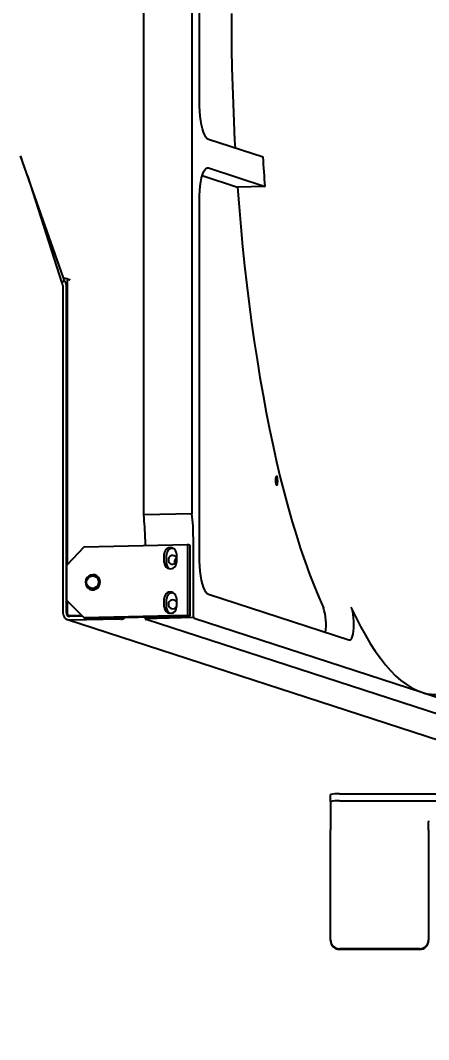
# Model space of a CAD drawing. Header units: inches. Extents: x -347369 to -260369, y 119522 to 149869.
# Drawn here: x -322787 to -322559, y 136700 to 137271 of the extents above; entities that cross this region are included whole.
import ezdxf

# ---------------------------------------------------------------- set-up
doc = ezdxf.new("R2010")
doc.units = ezdxf.units.IN
doc.header["$LTSCALE"] = 300
doc.layers.add('MACCHINA', color=40, linetype='Continuous')
doc.layers.add('QUOTE', color=7, linetype='Continuous')
doc.styles.get("Standard").update_dxf_attribs({"font": 'romans.shx'})
doc.dimstyles.new('sc1a100', dxfattribs={"dimscale": 100, "dimtxt": 3, "dimasz": 3, "dimexe": 0, "dimexo": 0, "dimgap": 1, "dimtad": 1, "dimzin": 12, "dimdsep": 46, "dimtxsty": 'Standard', "dimblk": 'CLOSEDBLANK', "dimcen": 1, "dimclrd": 253, "dimclre": 253, "dimclrt": 2, "dimadec": 0, "dimazin": 3, "dimtfac": 1, "dimtmove": 0, "dimatfit": 1, "dimldrblk": 'CLOSEDBLANK', "dimfxl": 1, "dimtolj": 1, "dimtzin": 0, "dimarcsym": 0})

# ---------------------------------------------------------------- blocks, each defined once
blk = doc.blocks.new('_ClosedBlank')
at = {"color": 0, "linetype": 'ByBlock', "lineweight": -2}
for p, q in [((-1, 0.1667), (0, 0)), ((-1, 0.1667), (-1, -0.1667)), ((0, 0), (-1, -0.1667))]:
    blk.add_line(p, q, dxfattribs=at)
blk = doc.blocks.new('*D28')
at = {"layer": 'Defpoints', "color": 0, "transparency": 16777216}
for p in [(-322483.62, 140399.66), (-321493.68, 139989.61), (-324251.39, 137231.89), (-323921.75, 136508.74), (-322483.62, 136499.66)]:
    blk.add_point(p, dxfattribs=at)
at = {"layer": 'QUOTE', "color": 253, "lineweight": -2, "transparency": 16777216}
for p, q in [((-324251.39, 137231.89), (-324517.44, 136965.84)), ((-322483.62, 136499.66), (-322483.62, 136123.4))]:
    blk.add_line(p, q, dxfattribs=at)
blk.add_arc((-322483.62, 138999.66), 2876.26, 230.97879, 264.02121, dxfattribs=at)
at = {"layer": 'QUOTE', "color": 253, "lineweight": -2, "transparency": 16777216, "xscale": 300, "yscale": 300, "zscale": 300}
for p, rotation in [((-324517.44, 136965.84), 137.9893954922992), ((-322483.62, 136123.4), 357.0106045077002)]:
    blk.add_blockref('_ClosedBlank', p, dxfattribs=dict(at, rotation=rotation))
at = {"layer": 'QUOTE', "color": 2, "transparency": 16777216, "insert": (-323488.65, 136573.31), "char_height": 300, "attachment_point": 5, "rotation": 337.5}
blk.add_mtext('\\A1;45°', dxfattribs=at)
blk = doc.blocks.new('*D38')
at = {"layer": 'Defpoints', "color": 0, "transparency": 16777216}
for p in [(-322483.62, 140399.66), (-323696.06, 139699.66), (-320318.56, 137749.66), (-322483.62, 136499.66), (-321507.47, 136317.71)]:
    blk.add_point(p, dxfattribs=at)
at = {"layer": 'QUOTE', "color": 253, "lineweight": -2, "transparency": 16777216}
for p, q in [((-320318.56, 137749.66), (-320011.93, 137572.62)), ((-322483.62, 136499.66), (-322483.62, 136145.58))]:
    blk.add_line(p, q, dxfattribs=at)
blk.add_arc((-322483.62, 138999.66), 2854.07, 276.02531, 323.97469, dxfattribs=at)
at = {"layer": 'QUOTE', "color": 253, "lineweight": -2, "transparency": 16777216, "xscale": 300, "yscale": 300, "zscale": 300}
for p, rotation in [((-320011.93, 137572.62), 56.98734634615995), ((-322483.62, 136145.58), 183.0126536538403)]:
    blk.add_blockref('_ClosedBlank', p, dxfattribs=dict(at, rotation=rotation))
at = {"layer": 'QUOTE', "color": 2, "transparency": 16777216, "insert": (-321181.59, 136744.46), "char_height": 300, "attachment_point": 5, "rotation": 30}
blk.add_mtext('\\A1;60°', dxfattribs=at)
blk = doc.blocks.new('A$Cad528b1c')
at = {"layer": 'MACCHINA'}
for p, q in [((-234.69, -2006.01), (-234.69, -1377.56)), ((-207.65, -1560.68), (-207.65, -2005.38)), ((-203.51, -1774.03), (-203.51, -1560.63)), ((-167.71, -1805.6), (-198.33, -1795.64)), ((-279.71, -1873.17), (-303.81, -1804.68)), ((-303.81, -1804.68), (-303.78, -1804.68)), ((-299.81, -1816.05), (-280.56, -1876.12)), ((-201.87, -1815.81), (-182.09, -1822.25)), ((-198.33, -1811.58), (-166.63, -1821.89)), ((-166.63, -1821.89), (-182.09, -1822.25)), ((-203.51, -2029.05), (-203.51, -1829.82)), ((-279.19, -1874.68), (-279.67, -1873.2)), ((-279.19, -1874.68), (-280.56, -1876.12)), ((-279.99, -1877.52), (-279.99, -2060.99)), ((-278.06, -2060.94), (-278.06, -1877.47)), ((-276.09, -1874.33), (-277.53, -1874.37)), ((-277.53, -1874.37), (-277.53, -2033.96)), ((-277.18, -1873.95), (-276.47, -1874.14)), ((-276.76, -1874.05), (-276.09, -1874.03)), ((-276.24, -1874.22), (-276.76, -1874.05)), ((-276.24, -1874.22), (-276.09, -1874.21)), ((-276.09, -1874.03), (-276.09, -1874.33)), ((-207.65, -2005.38), (-234.69, -2006.01)), ((-233.92, -2019.63), (-233.92, -2023.16)), ((-206.87, -2063.41), (-206.87, -2018.99)), ((-268.05, -2023.96), (-277.71, -2034.14)), ((-268.05, -2023.96), (-210.1, -2022.6)), ((-223.14, -2032.87), (-223.14, -2027.89)), ((-216.37, -2027.73), (-216.37, -2032.71)), ((-210.1, -2022.6), (-210.1, -2062.45)), ((-208.8, -2023.02), (-210.1, -2022.6)), ((-208.8, -2023.02), (-208.8, -2062.87)), ((-221.84, -2033.29), (-221.84, -2028.31)), ((-277.71, -2054.07), (-277.71, -2034.14)), ((-119.65, -2076.26), (-198.33, -2050.66)), ((-277.71, -2054.07), (-268.05, -2063.8)), ((-277.53, -2054.25), (-277.53, -2061.35)), ((-223.14, -2057.77), (-223.14, -2052.79)), ((-221.84, -2058.2), (-221.84, -2053.21)), ((-216.37, -2052.64), (-216.37, -2057.62)), ((-277.53, -2061.35), (-276.57, -2062.32)), ((-276.57, -2062.32), (-269.68, -2062.16)), ((-216.37, -2056.89), (-216.47, -2057.49)), ((-277.37, -2064.7), (-59.6, -2135.53)), ((-276.57, -2062.32), (-276.05, -2062.49)), ((-269.12, -2062.72), (-276.13, -2062.89)), ((-276.13, -2064.88), (-248.12, -2064.23)), ((-276.05, -2062.49), (-269.5, -2062.34)), ((-210.1, -2062.45), (-268.05, -2063.8)), ((-268.05, -2063.8), (-266.76, -2064.23)), ((-208.8, -2062.87), (-266.76, -2064.23)), ((-248.12, -2063.79), (-248.12, -2064.23)), ((-247.47, -2064.44), (-248.12, -2064.23)), ((-247.47, -2063.77), (-247.47, -2064.44)), ((-233.92, -2064.04), (-206.87, -2063.41)), ((-233.92, -2063.46), (-233.92, -2064.04)), ((-26.6, -2131.89), (-233.4, -2064.62)), ((-208.8, -2062.87), (-210.1, -2062.45)), ((-206.35, -2063.99), (-78.88, -2105.45)), ((-78.88, -2105.45), (-44.18, -2116.74)), ((-130, -2166.78), (-130, -2162.8)), ((-125, -2162.36), (-32, -2162.36)), ((-130, -2166.78), (-130, -2178.11)), ((-125, -2166.35), (-32, -2166.35)), ((-130, -2178.11), (-130, -2182.45)), ((-75, -2177.42), (-75, -2178.11)), ((-75, -2182.45), (-75, -2178.11)), ((-130, -2244.21), (-130, -2182.45)), ((-75, -2182.45), (-75, -2244.21)), ((-130, -2244.56), (-130, -2244.21)), ((-75, -2244.21), (-75, -2244.56)), ((-80, -2249.19), (-125, -2249.19)), ((-80, -2249.54), (-125, -2249.54))]:
    blk.add_line(p, q, dxfattribs=at)
at = {"layer": 'MACCHINA', "flags": 128}
for points in [[(-185.57, -1724.98), (-185.53, -1735.1), (-185.42, -1745.24), (-185.23, -1755.39), (-184.97, -1765.54), (-184.63, -1775.68), (-184.21, -1785.8), (-183.72, -1795.9), (-183.48, -1800.47)], [(-198.33, -1795.64), (-199.07, -1795.19), (-199.79, -1794.35), (-200.48, -1793.14), (-201.13, -1791.56), (-201.72, -1789.67), (-202.24, -1787.49), (-202.68, -1785.07), (-203.04, -1782.46), (-203.3, -1779.71), (-203.45, -1776.88), (-203.51, -1774.03)], [(-166.63, -1821.89), (-166.78, -1819.86), (-166.92, -1817.83), (-167.06, -1815.79), (-167.19, -1813.76), (-167.33, -1811.72), (-167.46, -1809.68), (-167.58, -1807.64), (-167.71, -1805.6)], [(-203.51, -1829.82), (-203.45, -1827), (-203.3, -1824.27), (-203.04, -1821.69), (-202.68, -1819.31), (-202.24, -1817.18), (-201.72, -1815.34), (-201.13, -1813.83), (-200.48, -1812.68), (-199.79, -1811.91), (-199.07, -1811.54), (-198.33, -1811.58)], [(-182.09, -1822.25), (-181.23, -1833.44), (-180.28, -1844.54), (-179.24, -1855.56), (-178.11, -1866.46), (-176.9, -1877.25), (-175.59, -1887.91), (-174.2, -1898.43), (-172.73, -1908.8), (-171.17, -1919), (-169.54, -1929.04), (-167.82, -1938.88), (-166.03, -1948.54), (-164.16, -1957.99), (-162.21, -1967.22), (-160.2, -1976.23), (-158.12, -1985.01), (-155.97, -1993.55), (-153.75, -2001.83), (-151.47, -2009.85), (-149.13, -2017.61), (-146.74, -2025.08), (-144.28, -2032.28), (-141.78, -2039.18), (-139.22, -2045.78), (-136.62, -2052.07), (-133.98, -2058.05)], [(-160.22, -1984.32), (-160.47, -1984.43), (-160.68, -1984.9), (-160.82, -1985.67), (-160.87, -1986.6), (-160.82, -1987.57), (-160.68, -1988.43), (-160.47, -1989.04), (-160.22, -1989.31), (-159.98, -1989.2), (-159.77, -1988.72), (-159.63, -1987.96), (-159.58, -1987.03), (-159.63, -1986.06), (-159.77, -1985.2), (-159.98, -1984.59), (-160.22, -1984.32)], [(-198.33, -2050.66), (-199.07, -2050.22), (-199.79, -2049.38), (-200.48, -2048.16), (-201.13, -2046.59), (-201.72, -2044.69), (-202.24, -2042.51), (-202.68, -2040.09), (-203.04, -2037.48), (-203.3, -2034.74), (-203.45, -2031.91), (-203.51, -2029.05)], [(-263.22, -2039.53), (-264.43, -2039.75), (-265.53, -2040.32), (-266.43, -2041.2), (-267.04, -2042.31), (-267.32, -2043.55), (-267.22, -2044.8), (-266.78, -2045.97), (-266.01, -2046.94), (-265, -2047.62), (-263.83, -2047.97), (-262.61, -2047.94), (-261.44, -2047.54), (-260.43, -2046.81), (-259.67, -2045.8), (-259.22, -2044.62), (-259.13, -2043.36), (-259.4, -2042.13), (-260.01, -2041.05), (-260.91, -2040.22), (-262.01, -2039.69), (-263.22, -2039.53)], [(-259.97, -2043.65), (-260.15, -2044.78), (-260.68, -2045.8), (-261.5, -2046.6), (-262.52, -2047.09), (-263.63, -2047.21), (-264.71, -2046.95), (-265.64, -2046.34), (-266.32, -2045.45), (-266.69, -2044.38), (-266.69, -2043.23), (-266.32, -2042.14), (-265.64, -2041.21), (-264.71, -2040.56), (-263.63, -2040.26), (-262.52, -2040.33), (-261.5, -2040.76), (-260.68, -2041.52), (-260.15, -2042.52), (-259.97, -2043.65)], [(-118.52, -2057.69), (-118.1, -2058.82), (-117.73, -2060.22), (-117.43, -2061.85), (-117.22, -2063.65), (-117.09, -2065.54), (-117.06, -2067.46), (-117.12, -2069.33), (-117.28, -2071.1), (-117.52, -2072.68), (-117.85, -2074.04), (-118.23, -2075.1), (-118.68, -2075.84), (-119.15, -2076.23), (-119.65, -2076.26)], [(-118.52, -2057.69), (-115.86, -2063.28), (-113.17, -2068.56), (-110.44, -2073.52), (-107.67, -2078.15), (-104.88, -2082.44), (-102.06, -2086.4), (-99.21, -2090.01), (-96.35, -2093.28), (-93.47, -2096.2), (-90.57, -2098.76), (-87.66, -2100.97), (-84.74, -2102.83), (-81.81, -2104.32), (-78.88, -2105.45)]]:
    blk.add_lwpolyline(points, dxfattribs=at)
at = {"layer": 'MACCHINA'}
for centre, radius, start, end in [((-299.72, -1804.71), 3.97, 185.4025, 213.3684), ((-281.97, -1877.5), 1.98, 359.6943, 44.4439), ((-282.02, -1877.45), 3.96, 359.6943, 44.4439), ((-351.66, -2019.51), 117.74, 359.9427, 6.5839), ((-324.61, -2018.88), 117.74, 359.9427, 6.5839), ((-219.76, -2027.73), 3.38, 359.934, 182.7417), ((-218.34, -2028.25), 3.5, 85.2321, 180.9485), ((-219.75, -2032.87), 3.38, 179.934, 2.7417), ((-218.43, -2033.32), 3.41, 179.4449, 239.3469), ((-218.45, -2031.19), 2.43, 31.47, 182.1197), ((-218.49, -2031.31), 2.39, 179.2117, 332.1651), ((-219.76, -2052.63), 3.38, 359.934, 182.7417), ((-218.34, -2053.16), 3.5, 85.2321, 180.9485), ((-218.45, -2056.09), 2.43, 31.47, 182.1197), ((-218.49, -2056.21), 2.39, 179.2117, 332.1651), ((-276.17, -2061.06), 3.82, 178.8817, 270.6627), ((-276.15, -2060.98), 1.91, 178.8817, 270.6627), ((-219.75, -2057.78), 3.38, 179.934, 2.7417), ((-218.43, -2058.23), 3.41, 179.4449, 239.3469), ((-162.59, -2067.47), 30.12, 351.4045, 18.2374), ((-247.57, -2060.58), 3.86, 271.5098, 305.4075), ((-232.9, -2063.66), 1.08, 200.3794, 242.7058), ((-205.86, -2063.03), 1.08, 200.3794, 242.7058), ((-71.15, -2082.15), 24.56, 251.6377, 271.1535), ((-126.24, -2177.03), 14.72, 85.1662, 104.7959), ((-126.24, -2181.02), 14.72, 85.1662, 104.7959), ((-125.01, -2244.2), 4.99, 180.1094, 270.109), ((-125.01, -2244.55), 4.99, 180.1094, 270.109), ((-79.99, -2244.2), 4.99, 269.891, 359.8906), ((-79.99, -2244.55), 4.99, 269.891, 359.8906)]:
    blk.add_arc(centre, radius, start, end, dxfattribs=at)
blk.add_open_spline([(-276.76, -1874.05), (-277.14, -1873.96), (-277.91, -1873.79), (-278.83, -1873.57), (-279.49, -1873.36), (-279.64, -1873.24), (-279.71, -1873.17)], degree=3, dxfattribs=at)
for points, knots in [([(-216.26, -2030.2), (-216.38, -2030.27), (-216.75, -2030.47), (-217.17, -2031.05), (-217.44, -2031.74), (-217.45, -2032.21), (-217.45, -2032.39)], [0, 0, 0, 0, 0.158803, 0.476111, 0.792752, 1, 1, 1, 1]), ([(-217.45, -2032.39), (-217.43, -2032.69), (-217.41, -2033.01), (-217.25, -2033.27), (-217.24, -2033.29)], [0, 0, 0, 0, 0.924583, 1, 1, 1, 1])]:
    blk.add_open_spline(points, degree=3, knots=knots, dxfattribs=at)

msp = doc.modelspace()

# ---------------------------------------------------------------- block references
msp.add_blockref('A$Cad528b1c', (-322483.625, 138999.656))

# ---------------------------------------------------------------- dimensions: what is measured, and where the dimension line sits
at = {"layer": 'QUOTE'}
for base, line2, picture, middle in [((-323921.753, 136508.745), ((-324251.392, 137231.889), (-321493.675, 139989.605)), '*D28', (-323488.649, 136573.311)), ((-321507.475, 136317.706), ((-320318.561, 137749.656), (-323696.06, 139699.656)), '*D38', (-321181.589, 136744.464))]:
    dim = msp.add_angular_dim_2l(base=base, line1=((-322483.625, 136499.656), (-322483.625, 140399.656)), line2=line2, dimstyle='sc1a100', dxfattribs=at)
    dim.commit()
    dim.dimension.update_dxf_attribs({"geometry": picture, "text_midpoint": middle})

doc.saveas('drawing.dxf')
